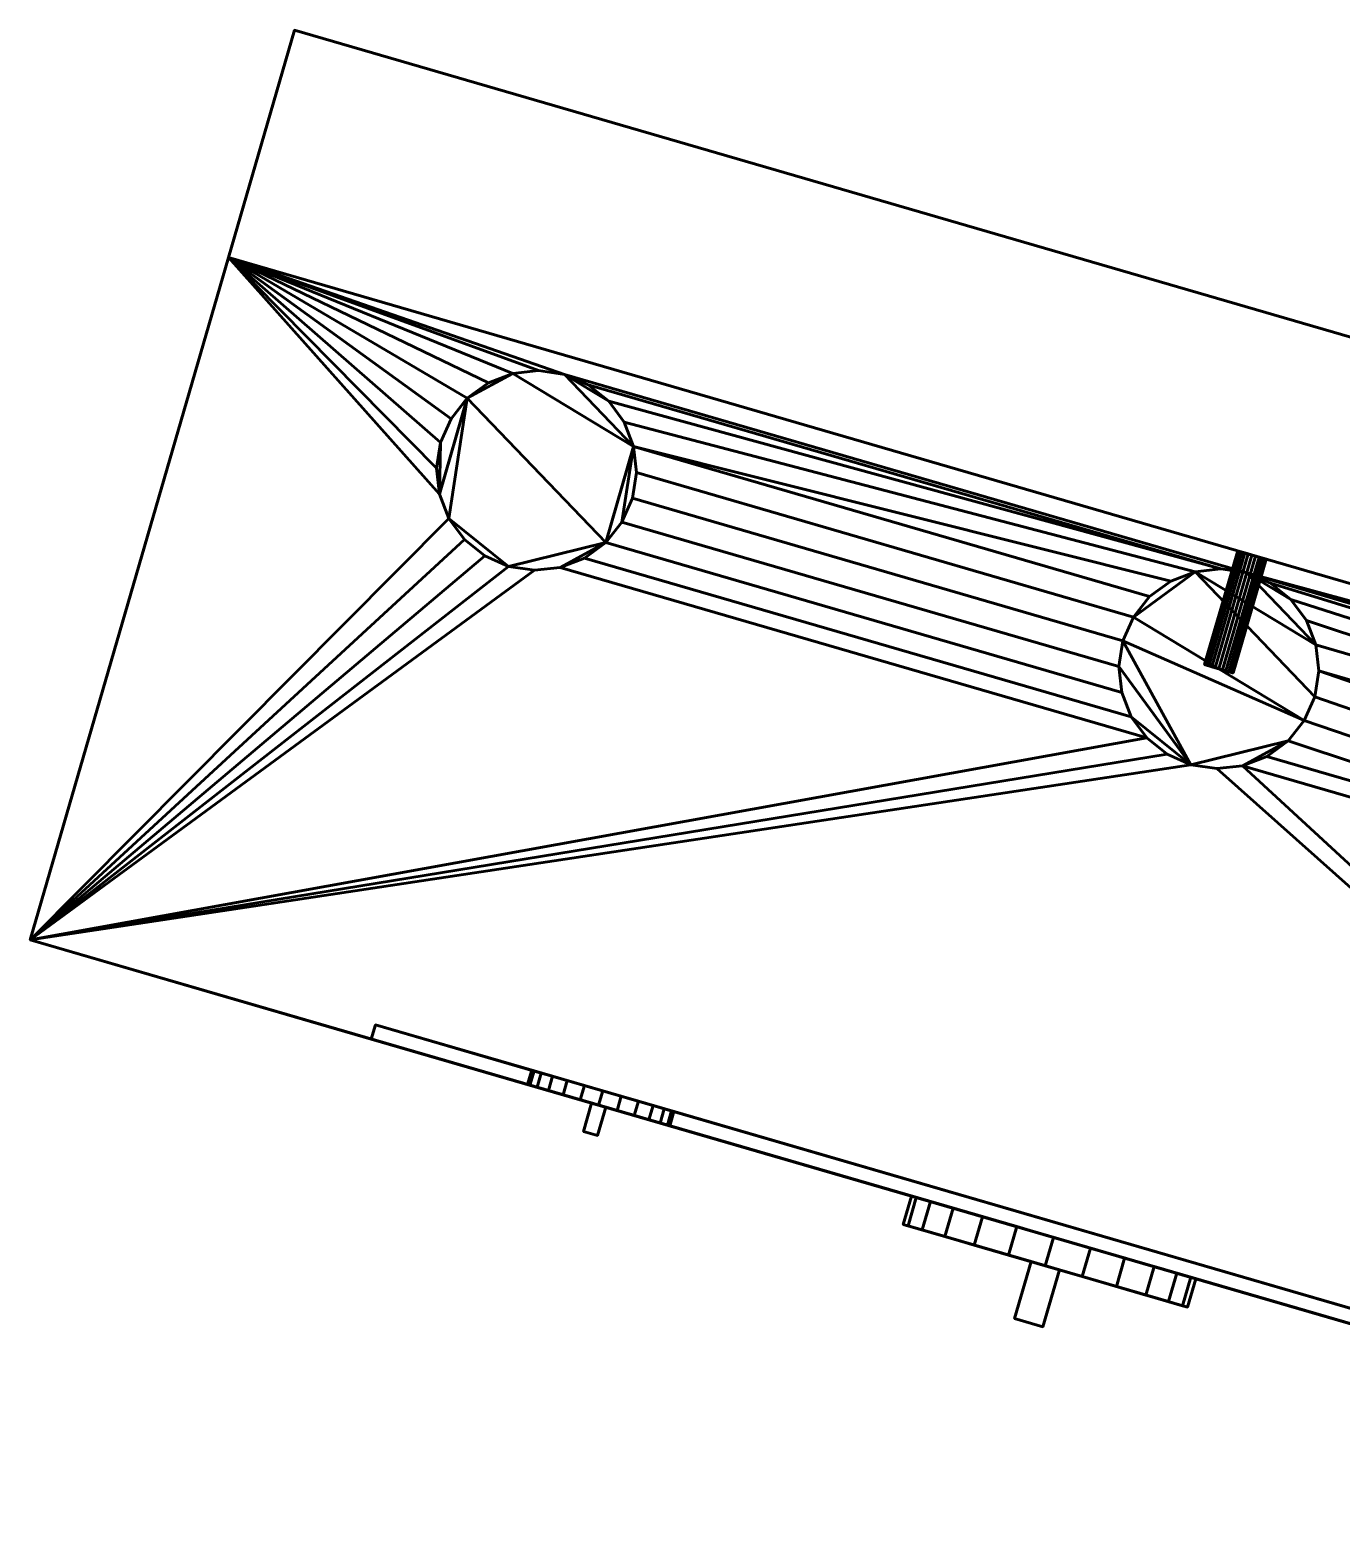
# Model space of a CAD drawing. Header units: inches. Extents: x -1654 to 1344, y -1538 to 36.
# Drawn here: x 537.35 to 548.42, y -840.25 to -827.54 of the extents above; entities that cross this region are included whole.
import ezdxf

# ---------------------------------------------------------------- set-up
doc = ezdxf.new("R2010")
doc.units = ezdxf.units.IN
doc.header["$MEASUREMENT"] = 0
doc.layers.add('M-EQPT', color=2, linetype='Continuous', lineweight=50)

# ---------------------------------------------------------------- blocks, each defined once
blk = doc.blocks.new('Water Heater - Tankless - 0_6 Gallon-799676-_3D_')
at = {"layer": 'M-EQPT'}
mesh = blk.add_polyface(dxfattribs=at)
corners = [(-9, 30, 2), (-9, 26, 2), (-9, 26), (-9, 8), (-9, 8, 2), (-9, 0, 2), (-9, 0, 8), (-9, 30, 8)]
mesh.append_faces([[corners[k] for k in face] for face in [(4, 1, 2, 3)]], dxfattribs={"vtx0": -1})
mesh.append_faces([[corners[k] for k in face] for face in [(1, 4, 7, 0)]], dxfattribs={"vtx0": -1, "vtx1": -1})
mesh.append_faces([[corners[k] for k in face] for face in [(4, 5, 6, 7)]], dxfattribs={"vtx3": -1})
mesh = blk.add_polyface(dxfattribs=at)
corners = [(9, 30, 8), (9, 30, 2), (-9, 30, 2), (-9, 30, 8)]
mesh.append_faces([[corners[k] for k in face] for face in [(0, 1, 2, 3)]])
mesh = blk.add_polyface(dxfattribs=at)
corners = [(9, 0, 8), (9, 30, 8), (-9, 30, 8), (-9, 0, 8), (-6, 8, 8), (6, 8, 8), (6, 6, 8), (-6, 6, 8), (1.25, 3, 8), (1.207, 2.676, 8), (1.083, 2.375, 8), (0.884, 2.116, 8), (0.625, 1.917, 8), (0.324, 1.793, 8), (0, 1.75, 8), (-0.324, 1.793, 8), (-0.625, 1.917, 8), (-0.884, 2.116, 8), (-1.083, 2.375, 8), (-1.207, 2.676, 8), (-1.25, 3, 8), (-1.207, 3.324, 8), (-1.083, 3.625, 8), (-0.884, 3.884, 8), (-0.625, 4.083, 8), (-0.324, 4.207, 8), (0, 4.25, 8), (0.324, 4.207, 8), (0.625, 4.083, 8), (0.884, 3.884, 8), (1.083, 3.625, 8), (1.207, 3.324, 8)]
mesh.append_faces([[corners[k] for k in face] for face in [(28, 6, 27), (9, 6, 8), (8, 6, 31), (24, 7, 23), (25, 7, 24), (21, 7, 20), (16, 3, 15), (18, 3, 17)]], dxfattribs={"vtx0": -1, "vtx1": -1})
mesh.append_faces([[corners[k] for k in face] for face in [(6, 30, 31), (5, 1, 2, 4), (0, 13, 14), (7, 25, 26), (3, 7, 4, 2), (3, 18, 19)]], dxfattribs={"vtx0": -1, "vtx2": -1})
mesh.append_faces([[corners[k] for k in face] for face in [(29, 30, 6), (28, 29, 6), (10, 11, 0), (12, 13, 0), (11, 12, 0), (22, 23, 7), (21, 22, 7), (16, 17, 3)]], dxfattribs={"vtx1": -1, "vtx2": -1})
mesh.append_faces([[corners[k] for k in face] for face in [(9, 10, 0, 6), (19, 20, 7, 3)]], dxfattribs={"vtx1": -1, "vtx2": -1, "vtx3": -1})
mesh.append_faces([[corners[k] for k in face] for face in [(0, 1, 5, 6), (26, 27, 6, 7), (14, 15, 3, 0)]], dxfattribs={"vtx1": -1, "vtx3": -1})
mesh = blk.add_polyface(dxfattribs=at)
corners = [(9, 30, 2), (9, 26, 2), (-9, 26, 2), (-9, 30, 2)]
mesh.append_faces([[corners[k] for k in face] for face in [(3, 0, 1, 2)]])
mesh = blk.add_polyface(dxfattribs=at)
corners = [(9, 26), (9, 8), (-9, 8), (-9, 26)]
mesh.append_faces([[corners[k] for k in face] for face in [(0, 1, 2, 3)]])
mesh = blk.add_polyface(dxfattribs=at)
corners = [(9, 26, 2), (9, 26), (-9, 26), (-9, 26, 2)]
mesh.append_faces([[corners[k] for k in face] for face in [(3, 0, 1, 2)]])
mesh = blk.add_polyface(dxfattribs=at)
corners = [(9, 8, 2), (9, 0, 2), (-9, 0, 2), (-9, 8, 2)]
mesh.append_faces([[corners[k] for k in face] for face in [(0, 1, 2, 3)]])
mesh = blk.add_polyface(dxfattribs=at)
corners = [(9, 8), (9, 8, 2), (-9, 8, 2), (-9, 8)]
mesh.append_faces([[corners[k] for k in face] for face in [(0, 1, 2, 3)]])
mesh = blk.add_polyface(dxfattribs=at)
corners = [(6, 8, 7.875), (-6, 8, 7.875), (-6, 6, 7.875), (6, 6, 7.875), (-3.375, 7, 7.875), (-3.396, 6.838, 7.875), (-3.459, 6.687, 7.875), (-3.558, 6.558, 7.875), (-3.687, 6.459, 7.875), (-3.838, 6.396, 7.875), (-4, 6.375, 7.875), (-4.162, 6.396, 7.875), (-4.312, 6.459, 7.875), (-4.442, 6.558, 7.875), (-4.541, 6.687, 7.875), (-4.604, 6.838, 7.875), (-4.625, 7, 7.875), (-4.604, 7.162, 7.875), (-4.541, 7.312, 7.875), (-4.442, 7.442, 7.875), (-4.312, 7.541, 7.875), (-4.162, 7.604, 7.875), (-4, 7.625, 7.875), (-3.838, 7.604, 7.875), (-3.687, 7.541, 7.875), (-3.558, 7.442, 7.875), (-3.459, 7.312, 7.875), (-3.396, 7.162, 7.875), (4.625, 7, 7.875), (4.604, 6.838, 7.875), (4.541, 6.687, 7.875), (4.442, 6.558, 7.875), (4.313, 6.459, 7.875), (4.162, 6.396, 7.875), (4, 6.375, 7.875), (3.838, 6.396, 7.875), (3.688, 6.459, 7.875), (3.558, 6.558, 7.875), (3.459, 6.687, 7.875), (3.396, 6.838, 7.875), (3.375, 7, 7.875), (3.396, 7.162, 7.875), (3.459, 7.312, 7.875), (3.558, 7.442, 7.875), (3.688, 7.541, 7.875), (3.838, 7.604, 7.875), (4, 7.625, 7.875), (4.162, 7.604, 7.875), (4.313, 7.541, 7.875), (4.442, 7.442, 7.875), (4.541, 7.312, 7.875), (4.604, 7.162, 7.875)]
mesh.append_faces([[corners[k] for k in face] for face in [(22, 1, 21), (25, 44, 24), (14, 2, 13), (47, 0, 46), (48, 0, 47), (50, 0, 49), (32, 3, 31), (34, 3, 33)]], dxfattribs={"vtx0": -1, "vtx1": -1})
mesh.append_faces([[corners[k] for k in face] for face in [(1, 17, 18), (1, 18, 19), (41, 27, 4, 40), (42, 26, 27, 41), (2, 14, 15), (2, 15, 16), (2, 10, 11), (36, 8, 9, 35), (26, 42, 43), (0, 48, 49), (0, 50, 51), (3, 34, 35, 2), (3, 29, 30), (3, 32, 33)]], dxfattribs={"vtx0": -1, "vtx2": -1})
mesh.append_faces([[corners[k] for k in face] for face in [(1, 22, 23, 45)]], dxfattribs={"vtx0": -1, "vtx2": -1, "vtx3": -1})
mesh.append_faces([[corners[k] for k in face] for face in [(20, 21, 1), (19, 20, 1), (12, 13, 2), (11, 12, 2), (51, 28, 0), (30, 31, 3)]], dxfattribs={"vtx1": -1, "vtx2": -1})
mesh.append_faces([[corners[k] for k in face] for face in [(9, 10, 2, 35)]], dxfattribs={"vtx1": -1, "vtx2": -1, "vtx3": -1})
mesh.append_faces([[corners[k] for k in face] for face in [(16, 17, 1, 2), (23, 24, 44, 45), (25, 26, 43, 44), (5, 6, 38, 39), (6, 7, 37, 38), (7, 8, 36, 37), (4, 5, 39, 40), (45, 46, 0, 1), (28, 29, 3, 0)]], dxfattribs={"vtx1": -1, "vtx3": -1})
mesh = blk.add_polyface(dxfattribs=at)
corners = [(-6, 8, 7.875), (6, 8, 7.875), (6, 8, 8), (-6, 8, 8)]
mesh.append_faces([[corners[k] for k in face] for face in [(2, 3, 0, 1)]])
mesh = blk.add_polyface(dxfattribs=at)
corners = [(-6, 6, 7.875), (-6, 8, 7.875), (-6, 8, 8), (-6, 6, 8)]
mesh.append_faces([[corners[k] for k in face] for face in [(2, 3, 0, 1)]])
mesh = blk.add_polyface(dxfattribs=at)
corners = [(-4.625, 7, 8), (-4.604, 6.838, 8), (-4.541, 6.687, 8), (-4.442, 6.558, 8), (-4.312, 6.459, 8), (-4.162, 6.396, 8), (-4, 6.375, 8), (-3.838, 6.396, 8), (-3.687, 6.459, 8), (-3.558, 6.558, 8), (-3.459, 6.687, 8), (-3.396, 6.838, 8), (-3.375, 7, 8), (-3.396, 7.162, 8), (-3.459, 7.312, 8), (-3.558, 7.442, 8), (-3.687, 7.541, 8), (-3.838, 7.604, 8), (-4, 7.625, 8), (-4.162, 7.604, 8), (-4.312, 7.541, 8), (-4.442, 7.442, 8), (-4.541, 7.312, 8), (-4.604, 7.162, 8), (-4.062, 7.5, 8), (-3.937, 7.5, 8), (-3.937, 6.5, 8), (-4.062, 6.5, 8), (3.375, 7, 8), (3.396, 6.838, 8), (3.459, 6.687, 8), (3.558, 6.558, 8), (3.688, 6.459, 8), (3.838, 6.396, 8), (4, 6.375, 8), (4.162, 6.396, 8), (4.313, 6.459, 8), (4.442, 6.558, 8), (4.541, 6.687, 8), (4.604, 6.838, 8), (4.625, 7, 8), (4.604, 7.162, 8), (4.541, 7.312, 8), (4.442, 7.442, 8), (4.313, 7.541, 8), (4.162, 7.604, 8), (4, 7.625, 8), (3.838, 7.604, 8), (3.688, 7.541, 8), (3.558, 7.442, 8), (3.459, 7.312, 8), (3.396, 7.162, 8), (4.25, 7, 8), (4.241, 6.935, 8), (4.217, 6.875, 8), (4.177, 6.823, 8), (4.125, 6.783, 8), (4.065, 6.759, 8), (4, 6.75, 8), (3.935, 6.759, 8), (3.875, 6.783, 8), (3.823, 6.823, 8), (3.783, 6.875, 8), (3.759, 6.935, 8), (3.75, 7, 8), (3.759, 7.065, 8), (3.783, 7.125, 8), (3.823, 7.177, 8), (3.875, 7.217, 8), (3.935, 7.241, 8), (4, 7.25, 8), (4.065, 7.241, 8), (4.125, 7.217, 8), (4.177, 7.177, 8), (4.217, 7.125, 8), (4.241, 7.065, 8)]
mesh.append_faces([[corners[k] for k in face] for face in [(56, 36, 55), (33, 60, 32), (52, 41, 75), (73, 44, 72), (43, 74, 42)]], dxfattribs={"vtx0": -1, "vtx1": -1})
mesh.append_faces([[corners[k] for k in face] for face in [(26, 9, 10), (18, 24, 25, 17), (55, 36, 37, 54), (34, 58, 59), (54, 37, 38, 53), (39, 52, 53, 38), (61, 31, 32, 60), (62, 30, 31, 61), (63, 29, 30, 62), (64, 28, 29, 63), (42, 74, 75, 41), (45, 71, 72, 44), (71, 45, 46, 70), (48, 67, 68, 47), (47, 68, 69, 46), (67, 48, 49), (46, 69, 70)]], dxfattribs={"vtx0": -1, "vtx2": -1})
mesh.append_faces([[corners[k] for k in face] for face in [(26, 7, 8, 9), (27, 4, 5, 6), (25, 13, 14, 15), (24, 22, 23, 0), (24, 20, 21, 22)]], dxfattribs={"vtx0": -1, "vtx3": -1})
mesh.append_faces([[corners[k] for k in face] for face in [(11, 12, 26, 10), (3, 4, 27, 2), (1, 2, 27, 0), (16, 17, 25, 15), (19, 20, 24, 18), (27, 24, 0), (40, 41, 52, 39)]], dxfattribs={"vtx1": -1, "vtx2": -1})
mesh.append_faces([[corners[k] for k in face] for face in [(6, 7, 26, 27), (25, 26, 12, 13), (35, 36, 56, 57), (57, 58, 34, 35), (59, 60, 33, 34), (51, 28, 64, 65), (73, 74, 43, 44), (66, 67, 49, 50), (50, 51, 65, 66)]], dxfattribs={"vtx1": -1, "vtx3": -1})
mesh = blk.add_polyface(dxfattribs=at)
corners = [(-4.625, 7, 8), (-4.604, 7.162, 8), (-4.541, 7.312, 8), (-4.442, 7.442, 8), (-4.312, 7.541, 8), (-4.162, 7.604, 8), (-4, 7.625, 8), (-3.838, 7.604, 8), (-3.687, 7.541, 8), (-3.558, 7.442, 8), (-3.459, 7.312, 8), (-3.396, 7.162, 8), (-3.375, 7, 8), (-3.375, 7, 7.875), (-3.396, 7.162, 7.875), (-3.459, 7.312, 7.875), (-3.558, 7.442, 7.875), (-3.687, 7.541, 7.875), (-3.838, 7.604, 7.875), (-4, 7.625, 7.875), (-4.162, 7.604, 7.875), (-4.312, 7.541, 7.875), (-4.442, 7.442, 7.875), (-4.541, 7.312, 7.875), (-4.604, 7.162, 7.875), (-4.625, 7, 7.875)]
mesh.append_faces([[corners[k] for k in face] for face in [(13, 14, 11, 12), (0, 1, 24, 25)]], dxfattribs={"vtx1": -1})
mesh.append_faces([[corners[k] for k in face] for face in [(14, 15, 10, 11), (16, 17, 8, 9), (15, 16, 9, 10), (17, 18, 7, 8), (6, 7, 18, 19), (19, 20, 5, 6), (20, 21, 4, 5), (22, 23, 2, 3), (21, 22, 3, 4), (23, 24, 1, 2)]], dxfattribs={"vtx1": -1, "vtx3": -1})
mesh = blk.add_polyface(dxfattribs=at)
corners = [(-3.937, 7.5, 8.25), (-4.062, 7.5, 8.25), (-4.062, 6.5, 8.25), (-3.937, 6.5, 8.25)]
mesh.append_faces([[corners[k] for k in face] for face in [(3, 0, 1, 2)]])
mesh = blk.add_polyface(dxfattribs=at)
corners = [(-4.062, 7.5, 8.25), (-3.937, 7.5, 8.25), (-3.937, 7.5, 8), (-4.062, 7.5, 8)]
mesh.append_faces([[corners[k] for k in face] for face in [(3, 0, 1, 2)]])
mesh = blk.add_polyface(dxfattribs=at)
corners = [(-4.062, 6.5, 8.25), (-4.062, 7.5, 8.25), (-4.062, 7.5, 8), (-4.062, 6.5, 8)]
mesh.append_faces([[corners[k] for k in face] for face in [(0, 1, 2, 3)]])
mesh = blk.add_polyface(dxfattribs=at)
corners = [(-3.937, 7.5, 8.25), (-3.937, 6.5, 8.25), (-3.937, 6.5, 8), (-3.937, 7.5, 8)]
mesh.append_faces([[corners[k] for k in face] for face in [(0, 1, 2, 3)]])
mesh = blk.add_polyface(dxfattribs=at)
corners = [(-3.375, 7, 8), (-3.396, 6.838, 8), (-3.459, 6.687, 8), (-3.558, 6.558, 8), (-3.687, 6.459, 8), (-3.838, 6.396, 8), (-4, 6.375, 8), (-4.162, 6.396, 8), (-4.312, 6.459, 8), (-4.442, 6.558, 8), (-4.541, 6.687, 8), (-4.604, 6.838, 8), (-4.625, 7, 8), (-4.625, 7, 7.875), (-4.604, 6.838, 7.875), (-4.541, 6.687, 7.875), (-4.442, 6.558, 7.875), (-4.312, 6.459, 7.875), (-4.162, 6.396, 7.875), (-4, 6.375, 7.875), (-3.838, 6.396, 7.875), (-3.687, 6.459, 7.875), (-3.558, 6.558, 7.875), (-3.459, 6.687, 7.875), (-3.396, 6.838, 7.875), (-3.375, 7, 7.875)]
mesh.append_faces([[corners[k] for k in face] for face in [(13, 14, 11, 12), (0, 1, 24, 25)]], dxfattribs={"vtx1": -1})
mesh.append_faces([[corners[k] for k in face] for face in [(14, 15, 10, 11), (16, 17, 8, 9), (15, 16, 9, 10), (17, 18, 7, 8), (6, 7, 18, 19), (19, 20, 5, 6), (20, 21, 4, 5), (22, 23, 2, 3), (21, 22, 3, 4), (23, 24, 1, 2)]], dxfattribs={"vtx1": -1, "vtx3": -1})
mesh = blk.add_polyface(dxfattribs=at)
corners = [(-3.937, 6.5, 8.25), (-4.062, 6.5, 8.25), (-4.062, 6.5, 8), (-3.937, 6.5, 8)]
mesh.append_faces([[corners[k] for k in face] for face in [(3, 0, 1, 2)]])
mesh = blk.add_polyface(dxfattribs=at)
corners = [(-0.125, 6, 3), (-0.121, 5.968, 3), (-0.108, 5.937, 3), (-0.088, 5.912, 3), (-0.063, 5.892, 3), (-0.032, 5.879, 3), (0, 5.875, 3), (0.032, 5.879, 3), (0.063, 5.892, 3), (0.088, 5.912, 3), (0.108, 5.937, 3), (0.121, 5.968, 3), (0.125, 6, 3), (0.121, 6.032, 3), (0.108, 6.062, 3), (0.088, 6.088, 3), (0.063, 6.108, 3), (0.032, 6.121, 3), (0, 6.125, 3), (-0.032, 6.121, 3), (-0.063, 6.108, 3), (-0.088, 6.088, 3), (-0.108, 6.062, 3), (-0.121, 6.032, 3)]
mesh.append_faces([[corners[k] for k in face] for face in [(10, 8, 9)]], dxfattribs={"vtx0": -1})
mesh.append_faces([[corners[k] for k in face] for face in [(11, 15, 8, 10)]], dxfattribs={"vtx0": -1, "vtx1": -1, "vtx2": -1})
mesh.append_faces([[corners[k] for k in face] for face in [(8, 21, 2, 5), (21, 8, 15, 18)]], dxfattribs={"vtx0": -1, "vtx1": -1, "vtx2": -1, "vtx3": -1})
mesh.append_faces([[corners[k] for k in face] for face in [(22, 1, 2, 21), (15, 11, 12, 14)]], dxfattribs={"vtx0": -1, "vtx2": -1})
mesh.append_faces([[corners[k] for k in face] for face in [(20, 21, 18, 19)]], dxfattribs={"vtx1": -1})
mesh.append_faces([[corners[k] for k in face] for face in [(6, 7, 8, 5), (3, 4, 5, 2), (16, 17, 18, 15), (12, 13, 14)]], dxfattribs={"vtx2": -1})
mesh.append_faces([[corners[k] for k in face] for face in [(22, 23, 0, 1)]], dxfattribs={"vtx3": -1})
mesh = blk.add_polyface(dxfattribs=at)
corners = [(-0.125, 6, 2), (-0.121, 6.032, 2), (-0.108, 6.062, 2), (-0.088, 6.088, 2), (-0.063, 6.108, 2), (-0.032, 6.121, 2), (0, 6.125, 2), (0.032, 6.121, 2), (0.063, 6.108, 2), (0.088, 6.088, 2), (0.108, 6.062, 2), (0.121, 6.032, 2), (0.125, 6, 2), (0.121, 5.968, 2), (0.108, 5.937, 2), (0.088, 5.912, 2), (0.063, 5.892, 2), (0.032, 5.879, 2), (0, 5.875, 2), (-0.032, 5.879, 2), (-0.063, 5.892, 2), (-0.088, 5.912, 2), (-0.108, 5.937, 2), (-0.121, 5.968, 2)]
mesh.append_faces([[corners[k] for k in face] for face in [(12, 9, 10, 11), (6, 3, 4, 5), (16, 14, 15)]], dxfattribs={"vtx0": -1})
mesh.append_faces([[corners[k] for k in face] for face in [(23, 2, 22)]], dxfattribs={"vtx0": -1, "vtx1": -1})
mesh.append_faces([[corners[k] for k in face] for face in [(22, 16, 19)]], dxfattribs={"vtx0": -1, "vtx1": -1, "vtx2": -1})
mesh.append_faces([[corners[k] for k in face] for face in [(9, 16, 3, 6)]], dxfattribs={"vtx0": -1, "vtx1": -1, "vtx2": -1, "vtx3": -1})
mesh.append_faces([[corners[k] for k in face] for face in [(16, 9, 13, 14)]], dxfattribs={"vtx0": -1, "vtx1": -1, "vtx3": -1})
mesh.append_faces([[corners[k] for k in face] for face in [(22, 2, 3, 16)]], dxfattribs={"vtx0": -1, "vtx2": -1, "vtx3": -1})
mesh.append_faces([[corners[k] for k in face] for face in [(21, 22, 19, 20)]], dxfattribs={"vtx1": -1})
mesh.append_faces([[corners[k] for k in face] for face in [(12, 13, 9)]], dxfattribs={"vtx1": -1, "vtx2": -1})
mesh.append_faces([[corners[k] for k in face] for face in [(0, 1, 2, 23)]], dxfattribs={"vtx2": -1})
mesh.append_faces([[corners[k] for k in face] for face in [(6, 7, 8, 9), (16, 17, 18, 19)]], dxfattribs={"vtx3": -1})
mesh = blk.add_polyface(dxfattribs=at)
corners = [(-0.125, 6, 3), (-0.121, 6.032, 3), (-0.108, 6.062, 3), (-0.088, 6.088, 3), (-0.063, 6.108, 3), (-0.032, 6.121, 3), (0, 6.125, 3), (0.032, 6.121, 3), (0.063, 6.108, 3), (0.088, 6.088, 3), (0.108, 6.062, 3), (0.121, 6.032, 3), (0.125, 6, 3), (0.125, 6, 2), (0.121, 6.032, 2), (0.108, 6.062, 2), (0.088, 6.088, 2), (0.063, 6.108, 2), (0.032, 6.121, 2), (0, 6.125, 2), (-0.032, 6.121, 2), (-0.063, 6.108, 2), (-0.088, 6.088, 2), (-0.108, 6.062, 2), (-0.121, 6.032, 2), (-0.125, 6, 2)]
mesh.append_faces([[corners[k] for k in face] for face in [(13, 14, 11, 12), (0, 1, 24, 25)]], dxfattribs={"vtx1": -1})
mesh.append_faces([[corners[k] for k in face] for face in [(14, 15, 10, 11), (16, 17, 8, 9), (15, 16, 9, 10), (17, 18, 7, 8), (6, 7, 18, 19), (19, 20, 5, 6), (20, 21, 4, 5), (22, 23, 2, 3), (21, 22, 3, 4), (23, 24, 1, 2)]], dxfattribs={"vtx1": -1, "vtx3": -1})
mesh = blk.add_polyface(dxfattribs=at)
corners = [(6, 6, 7.875), (-6, 6, 7.875), (-6, 6, 8), (6, 6, 8)]
mesh.append_faces([[corners[k] for k in face] for face in [(2, 3, 0, 1)]])
mesh = blk.add_polyface(dxfattribs=at)
corners = [(0.125, 6, 3), (0.121, 5.968, 3), (0.108, 5.937, 3), (0.088, 5.912, 3), (0.063, 5.892, 3), (0.032, 5.879, 3), (0, 5.875, 3), (-0.032, 5.879, 3), (-0.063, 5.892, 3), (-0.088, 5.912, 3), (-0.108, 5.937, 3), (-0.121, 5.968, 3), (-0.125, 6, 3), (-0.125, 6, 2), (-0.121, 5.968, 2), (-0.108, 5.937, 2), (-0.088, 5.912, 2), (-0.063, 5.892, 2), (-0.032, 5.879, 2), (0, 5.875, 2), (0.032, 5.879, 2), (0.063, 5.892, 2), (0.088, 5.912, 2), (0.108, 5.937, 2), (0.121, 5.968, 2), (0.125, 6, 2)]
mesh.append_faces([[corners[k] for k in face] for face in [(13, 14, 11, 12), (0, 1, 24, 25)]], dxfattribs={"vtx1": -1})
mesh.append_faces([[corners[k] for k in face] for face in [(14, 15, 10, 11), (16, 17, 8, 9), (15, 16, 9, 10), (17, 18, 7, 8), (6, 7, 18, 19), (19, 20, 5, 6), (20, 21, 4, 5), (22, 23, 2, 3), (21, 22, 3, 4), (23, 24, 1, 2)]], dxfattribs={"vtx1": -1, "vtx3": -1})
mesh = blk.add_polyface(dxfattribs=at)
corners = [(-1.25, 3, 8.25), (-1.207, 2.676, 8.25), (-1.083, 2.375, 8.25), (-0.884, 2.116, 8.25), (-0.625, 1.917, 8.25), (-0.324, 1.793, 8.25), (0, 1.75, 8.25), (0.324, 1.793, 8.25), (0.625, 1.917, 8.25), (0.884, 2.116, 8.25), (1.083, 2.375, 8.25), (1.207, 2.676, 8.25), (1.25, 3, 8.25), (1.207, 3.324, 8.25), (1.083, 3.625, 8.25), (0.884, 3.884, 8.25), (0.625, 4.083, 8.25), (0.324, 4.207, 8.25), (0, 4.25, 8.25), (-0.324, 4.207, 8.25), (-0.625, 4.083, 8.25), (-0.884, 3.884, 8.25), (-1.083, 3.625, 8.25), (-1.207, 3.324, 8.25), (-0.125, 4, 8.25), (0.125, 4, 8.25), (0.125, 2, 8.25), (-0.125, 2, 8.25)]
mesh.append_faces([[corners[k] for k in face] for face in [(26, 9, 10), (18, 24, 25, 17)]], dxfattribs={"vtx0": -1, "vtx2": -1})
mesh.append_faces([[corners[k] for k in face] for face in [(26, 7, 8, 9), (27, 4, 5, 6), (25, 13, 14, 15), (24, 22, 23, 0), (24, 20, 21, 22)]], dxfattribs={"vtx0": -1, "vtx3": -1})
mesh.append_faces([[corners[k] for k in face] for face in [(11, 12, 26, 10), (3, 4, 27, 2), (1, 2, 27, 0), (16, 17, 25, 15), (19, 20, 24, 18), (27, 24, 0)]], dxfattribs={"vtx1": -1, "vtx2": -1})
mesh.append_faces([[corners[k] for k in face] for face in [(6, 7, 26, 27), (25, 26, 12, 13)]], dxfattribs={"vtx1": -1, "vtx3": -1})
mesh = blk.add_polyface(dxfattribs=at)
corners = [(-1.25, 3, 8.25), (-1.207, 3.324, 8.25), (-1.083, 3.625, 8.25), (-0.884, 3.884, 8.25), (-0.625, 4.083, 8.25), (-0.324, 4.207, 8.25), (0, 4.25, 8.25), (0.324, 4.207, 8.25), (0.625, 4.083, 8.25), (0.884, 3.884, 8.25), (1.083, 3.625, 8.25), (1.207, 3.324, 8.25), (1.25, 3, 8.25), (1.25, 3, 8), (1.207, 3.324, 8), (1.083, 3.625, 8), (0.884, 3.884, 8), (0.625, 4.083, 8), (0.324, 4.207, 8), (0, 4.25, 8), (-0.324, 4.207, 8), (-0.625, 4.083, 8), (-0.884, 3.884, 8), (-1.083, 3.625, 8), (-1.207, 3.324, 8), (-1.25, 3, 8)]
mesh.append_faces([[corners[k] for k in face] for face in [(13, 14, 11, 12), (0, 1, 24, 25)]], dxfattribs={"vtx1": -1})
mesh.append_faces([[corners[k] for k in face] for face in [(14, 15, 10, 11), (16, 17, 8, 9), (15, 16, 9, 10), (17, 18, 7, 8), (6, 7, 18, 19), (19, 20, 5, 6), (20, 21, 4, 5), (22, 23, 2, 3), (21, 22, 3, 4), (23, 24, 1, 2)]], dxfattribs={"vtx1": -1, "vtx3": -1})
mesh = blk.add_polyface(dxfattribs=at)
corners = [(0.125, 4, 8.75), (-0.125, 4, 8.75), (-0.125, 2, 8.75), (0.125, 2, 8.75)]
mesh.append_faces([[corners[k] for k in face] for face in [(3, 0, 1, 2)]])
mesh = blk.add_polyface(dxfattribs=at)
corners = [(-0.125, 4, 8.75), (0.125, 4, 8.75), (0.125, 4, 8.25), (-0.125, 4, 8.25)]
mesh.append_faces([[corners[k] for k in face] for face in [(0, 1, 2, 3)]])
mesh = blk.add_polyface(dxfattribs=at)
corners = [(-0.125, 2, 8.75), (-0.125, 4, 8.75), (-0.125, 4, 8.25), (-0.125, 2, 8.25)]
mesh.append_faces([[corners[k] for k in face] for face in [(0, 1, 2, 3)]])
mesh = blk.add_polyface(dxfattribs=at)
corners = [(0.125, 4, 8.75), (0.125, 2, 8.75), (0.125, 2, 8.25), (0.125, 4, 8.25)]
mesh.append_faces([[corners[k] for k in face] for face in [(0, 1, 2, 3)]])
mesh = blk.add_polyface(dxfattribs=at)
corners = [(1.25, 3, 8.25), (1.207, 2.676, 8.25), (1.083, 2.375, 8.25), (0.884, 2.116, 8.25), (0.625, 1.917, 8.25), (0.324, 1.793, 8.25), (0, 1.75, 8.25), (-0.324, 1.793, 8.25), (-0.625, 1.917, 8.25), (-0.884, 2.116, 8.25), (-1.083, 2.375, 8.25), (-1.207, 2.676, 8.25), (-1.25, 3, 8.25), (-1.25, 3, 8), (-1.207, 2.676, 8), (-1.083, 2.375, 8), (-0.884, 2.116, 8), (-0.625, 1.917, 8), (-0.324, 1.793, 8), (0, 1.75, 8), (0.324, 1.793, 8), (0.625, 1.917, 8), (0.884, 2.116, 8), (1.083, 2.375, 8), (1.207, 2.676, 8), (1.25, 3, 8)]
mesh.append_faces([[corners[k] for k in face] for face in [(13, 14, 11, 12), (0, 1, 24, 25)]], dxfattribs={"vtx1": -1})
mesh.append_faces([[corners[k] for k in face] for face in [(14, 15, 10, 11), (16, 17, 8, 9), (15, 16, 9, 10), (17, 18, 7, 8), (6, 7, 18, 19), (19, 20, 5, 6), (20, 21, 4, 5), (22, 23, 2, 3), (21, 22, 3, 4), (23, 24, 1, 2)]], dxfattribs={"vtx1": -1, "vtx3": -1})
mesh = blk.add_polyface(dxfattribs=at)
corners = [(0.125, 2, 8.75), (-0.125, 2, 8.75), (-0.125, 2, 8.25), (0.125, 2, 8.25)]
mesh.append_faces([[corners[k] for k in face] for face in [(3, 0, 1, 2)]])
mesh = blk.add_polyface(dxfattribs=at)
corners = [(9, 0, 2), (9, 0, 8), (-9, 0, 8), (-9, 0, 2), (-5.156, 0, 3), (-5.185, 0, 2.782), (-5.269, 0, 2.578), (-5.403, 0, 2.403), (-5.578, 0, 2.269), (-5.782, 0, 2.185), (-6, 0, 2.156), (-6.218, 0, 2.185), (-6.422, 0, 2.269), (-6.597, 0, 2.403), (-6.731, 0, 2.578), (-6.815, 0, 2.782), (-6.844, 0, 3), (-6.815, 0, 3.218), (-6.731, 0, 3.422), (-6.597, 0, 3.597), (-6.422, 0, 3.731), (-6.218, 0, 3.815), (-6, 0, 3.844), (-5.782, 0, 3.815), (-5.578, 0, 3.731), (-5.403, 0, 3.597), (-5.269, 0, 3.422), (-5.185, 0, 3.218), (0.844, 0, 3), (0.815, 0, 2.782), (0.731, 0, 2.578), (0.597, 0, 2.403), (0.422, 0, 2.269), (0.218, 0, 2.185), (0, 0, 2.156), (-0.218, 0, 2.185), (-0.422, 0, 2.269), (-0.597, 0, 2.403), (-0.731, 0, 2.578), (-0.815, 0, 2.782), (-0.844, 0, 3), (-0.815, 0, 3.218), (-0.731, 0, 3.422), (-0.597, 0, 3.597), (-0.422, 0, 3.731), (-0.218, 0, 3.815), (0, 0, 3.844), (0.218, 0, 3.815), (0.422, 0, 3.731), (0.597, 0, 3.597), (0.731, 0, 3.422), (0.815, 0, 3.218), (6.844, 0, 3), (6.815, 0, 2.782), (6.731, 0, 2.578), (6.597, 0, 2.403), (6.422, 0, 2.269), (6.218, 0, 2.185), (6, 0, 2.156), (5.782, 0, 2.185), (5.578, 0, 2.269), (5.403, 0, 2.403), (5.269, 0, 2.578), (5.185, 0, 2.782), (5.156, 0, 3), (5.185, 0, 3.218), (5.269, 0, 3.422), (5.403, 0, 3.597), (5.578, 0, 3.731), (5.782, 0, 3.815), (6, 0, 3.844), (6.218, 0, 3.815), (6.422, 0, 3.731), (6.597, 0, 3.597), (6.731, 0, 3.422), (6.815, 0, 3.218)]
mesh.append_faces([[corners[k] for k in face] for face in [(71, 1, 70), (48, 1, 47), (56, 0, 55), (52, 0, 75), (22, 2, 21), (21, 2, 20), (20, 2, 19), (38, 6, 37), (11, 3, 10)]], dxfattribs={"vtx0": -1, "vtx1": -1})
mesh.append_faces([[corners[k] for k in face] for face in [(34, 0, 58)]], dxfattribs={"vtx0": -1, "vtx1": -1, "vtx2": -1})
mesh.append_faces([[corners[k] for k in face] for face in [(34, 10, 3, 0)]], dxfattribs={"vtx0": -1, "vtx1": -1, "vtx3": -1})
mesh.append_faces([[corners[k] for k in face] for face in [(1, 71, 72), (74, 0, 1, 73), (0, 74, 75), (67, 49, 50), (0, 56, 57), (34, 58, 59), (30, 62, 63, 29), (29, 63, 64), (62, 30, 31), (25, 43, 44, 24), (2, 22, 23), (3, 17, 18), (7, 36, 37, 6), (8, 35, 36, 7), (3, 12, 13)]], dxfattribs={"vtx0": -1, "vtx2": -1})
mesh.append_faces([[corners[k] for k in face] for face in [(2, 23, 24, 44)]], dxfattribs={"vtx0": -1, "vtx2": -1, "vtx3": -1})
mesh.append_faces([[corners[k] for k in face] for face in [(69, 70, 1), (72, 73, 1), (52, 53, 0), (54, 55, 0), (53, 54, 0), (57, 58, 0), (44, 45, 2), (45, 46, 2), (15, 16, 3), (14, 15, 3), (13, 14, 3), (11, 12, 3), (16, 17, 3), (8, 9, 35)]], dxfattribs={"vtx1": -1, "vtx2": -1})
mesh.append_faces([[corners[k] for k in face] for face in [(68, 69, 1, 48)]], dxfattribs={"vtx1": -1, "vtx2": -1, "vtx3": -1})
mesh.append_faces([[corners[k] for k in face] for face in [(48, 49, 67, 68), (46, 47, 1, 2), (65, 66, 51, 28), (50, 51, 66, 67), (64, 65, 28, 29), (60, 61, 32, 33), (31, 32, 61, 62), (59, 60, 33, 34), (25, 26, 42, 43), (40, 41, 27, 4), (26, 27, 41, 42), (39, 40, 4, 5), (18, 19, 2, 3), (38, 39, 5, 6), (34, 35, 9, 10)]], dxfattribs={"vtx1": -1, "vtx3": -1})
mesh = blk.add_polyface(dxfattribs=at)
corners = [(-5.156, -1, 3), (-5.185, -1, 2.782), (-5.269, -1, 2.578), (-5.403, -1, 2.403), (-5.578, -1, 2.269), (-5.782, -1, 2.185), (-6, -1, 2.156), (-6.218, -1, 2.185), (-6.422, -1, 2.269), (-6.597, -1, 2.403), (-6.731, -1, 2.578), (-6.815, -1, 2.782), (-6.844, -1, 3), (-6.844, 0, 3), (-6.815, 0, 2.782), (-6.731, 0, 2.578), (-6.597, 0, 2.403), (-6.422, 0, 2.269), (-6.218, 0, 2.185), (-6, 0, 2.156), (-5.782, 0, 2.185), (-5.578, 0, 2.269), (-5.403, 0, 2.403), (-5.269, 0, 2.578), (-5.185, 0, 2.782), (-5.156, 0, 3)]
mesh.append_faces([[corners[k] for k in face] for face in [(1, 24, 25, 0)]], dxfattribs={"vtx0": -1})
mesh.append_faces([[corners[k] for k in face] for face in [(2, 23, 24, 1), (3, 22, 23, 2), (21, 4, 5, 20)]], dxfattribs={"vtx0": -1, "vtx2": -1})
mesh.append_faces([[corners[k] for k in face] for face in [(13, 14, 11, 12)]], dxfattribs={"vtx1": -1})
mesh.append_faces([[corners[k] for k in face] for face in [(14, 15, 10, 11), (16, 17, 8, 9), (15, 16, 9, 10), (17, 18, 7, 8), (6, 7, 18, 19), (19, 20, 5, 6), (3, 4, 21, 22)]], dxfattribs={"vtx1": -1, "vtx3": -1})
mesh = blk.add_polyface(dxfattribs=at)
corners = [(-6.844, -1, 3), (-6.815, -1, 3.218), (-6.731, -1, 3.422), (-6.597, -1, 3.597), (-6.422, -1, 3.731), (-6.218, -1, 3.815), (-6, -1, 3.844), (-5.782, -1, 3.815), (-5.578, -1, 3.731), (-5.403, -1, 3.597), (-5.269, -1, 3.422), (-5.185, -1, 3.218), (-5.156, -1, 3), (-5.156, 0, 3), (-5.185, 0, 3.218), (-5.269, 0, 3.422), (-5.403, 0, 3.597), (-5.578, 0, 3.731), (-5.782, 0, 3.815), (-6, 0, 3.844), (-6.218, 0, 3.815), (-6.422, 0, 3.731), (-6.597, 0, 3.597), (-6.731, 0, 3.422), (-6.815, 0, 3.218), (-6.844, 0, 3)]
mesh.append_faces([[corners[k] for k in face] for face in [(1, 24, 25, 0)]], dxfattribs={"vtx0": -1})
mesh.append_faces([[corners[k] for k in face] for face in [(4, 21, 22, 3), (2, 23, 24, 1), (3, 22, 23, 2), (5, 20, 21, 4), (20, 5, 6, 19)]], dxfattribs={"vtx0": -1, "vtx2": -1})
mesh.append_faces([[corners[k] for k in face] for face in [(13, 14, 11, 12)]], dxfattribs={"vtx1": -1})
mesh.append_faces([[corners[k] for k in face] for face in [(14, 15, 10, 11), (16, 17, 8, 9), (15, 16, 9, 10), (17, 18, 7, 8), (6, 7, 18, 19)]], dxfattribs={"vtx1": -1, "vtx3": -1})
mesh = blk.add_polyface(dxfattribs=at)
corners = [(0.844, -1, 3), (0.815, -1, 2.782), (0.731, -1, 2.578), (0.597, -1, 2.403), (0.422, -1, 2.269), (0.218, -1, 2.185), (0, -1, 2.156), (-0.218, -1, 2.185), (-0.422, -1, 2.269), (-0.597, -1, 2.403), (-0.731, -1, 2.578), (-0.815, -1, 2.782), (-0.844, -1, 3), (-0.844, 0, 3), (-0.815, 0, 2.782), (-0.731, 0, 2.578), (-0.597, 0, 2.403), (-0.422, 0, 2.269), (-0.218, 0, 2.185), (0, 0, 2.156), (0.218, 0, 2.185), (0.422, 0, 2.269), (0.597, 0, 2.403), (0.731, 0, 2.578), (0.815, 0, 2.782), (0.844, 0, 3)]
mesh.append_faces([[corners[k] for k in face] for face in [(1, 24, 25, 0)]], dxfattribs={"vtx0": -1})
mesh.append_faces([[corners[k] for k in face] for face in [(2, 23, 24, 1), (3, 22, 23, 2), (21, 4, 5, 20)]], dxfattribs={"vtx0": -1, "vtx2": -1})
mesh.append_faces([[corners[k] for k in face] for face in [(13, 14, 11, 12)]], dxfattribs={"vtx1": -1})
mesh.append_faces([[corners[k] for k in face] for face in [(14, 15, 10, 11), (16, 17, 8, 9), (15, 16, 9, 10), (17, 18, 7, 8), (6, 7, 18, 19), (19, 20, 5, 6), (3, 4, 21, 22)]], dxfattribs={"vtx1": -1, "vtx3": -1})
mesh = blk.add_polyface(dxfattribs=at)
corners = [(-0.844, -1, 3), (-0.815, -1, 3.218), (-0.731, -1, 3.422), (-0.597, -1, 3.597), (-0.422, -1, 3.731), (-0.218, -1, 3.815), (0, -1, 3.844), (0.218, -1, 3.815), (0.422, -1, 3.731), (0.597, -1, 3.597), (0.731, -1, 3.422), (0.815, -1, 3.218), (0.844, -1, 3), (0.844, 0, 3), (0.815, 0, 3.218), (0.731, 0, 3.422), (0.597, 0, 3.597), (0.422, 0, 3.731), (0.218, 0, 3.815), (0, 0, 3.844), (-0.218, 0, 3.815), (-0.422, 0, 3.731), (-0.597, 0, 3.597), (-0.731, 0, 3.422), (-0.815, 0, 3.218), (-0.844, 0, 3)]
mesh.append_faces([[corners[k] for k in face] for face in [(1, 24, 25, 0)]], dxfattribs={"vtx0": -1})
mesh.append_faces([[corners[k] for k in face] for face in [(4, 21, 22, 3), (2, 23, 24, 1), (3, 22, 23, 2), (5, 20, 21, 4), (20, 5, 6, 19)]], dxfattribs={"vtx0": -1, "vtx2": -1})
mesh.append_faces([[corners[k] for k in face] for face in [(13, 14, 11, 12)]], dxfattribs={"vtx1": -1})
mesh.append_faces([[corners[k] for k in face] for face in [(14, 15, 10, 11), (16, 17, 8, 9), (15, 16, 9, 10), (17, 18, 7, 8), (6, 7, 18, 19)]], dxfattribs={"vtx1": -1, "vtx3": -1})
mesh = blk.add_polyface(dxfattribs=at)
corners = [(-6.844, -1, 3), (-6.815, -1, 2.782), (-6.731, -1, 2.578), (-6.597, -1, 2.403), (-6.422, -1, 2.269), (-6.218, -1, 2.185), (-6, -1, 2.156), (-5.782, -1, 2.185), (-5.578, -1, 2.269), (-5.403, -1, 2.403), (-5.269, -1, 2.578), (-5.185, -1, 2.782), (-5.156, -1, 3), (-5.185, -1, 3.218), (-5.269, -1, 3.422), (-5.403, -1, 3.597), (-5.578, -1, 3.731), (-5.782, -1, 3.815), (-6, -1, 3.844), (-6.218, -1, 3.815), (-6.422, -1, 3.731), (-6.597, -1, 3.597), (-6.731, -1, 3.422), (-6.815, -1, 3.218), (-0.844, -1, 3), (-0.815, -1, 2.782), (-0.731, -1, 2.578), (-0.597, -1, 2.403), (-0.422, -1, 2.269), (-0.218, -1, 2.185), (0, -1, 2.156), (0.218, -1, 2.185), (0.422, -1, 2.269), (0.597, -1, 2.403), (0.731, -1, 2.578), (0.815, -1, 2.782), (0.844, -1, 3), (0.815, -1, 3.218), (0.731, -1, 3.422), (0.597, -1, 3.597), (0.422, -1, 3.731), (0.218, -1, 3.815), (0, -1, 3.844), (-0.218, -1, 3.815), (-0.422, -1, 3.731), (-0.597, -1, 3.597), (-0.731, -1, 3.422), (-0.815, -1, 3.218), (5.156, -1, 3), (5.185, -1, 2.782), (5.269, -1, 2.578), (5.403, -1, 2.403), (5.578, -1, 2.269), (5.782, -1, 2.185), (6, -1, 2.156), (6.218, -1, 2.185), (6.422, -1, 2.269), (6.597, -1, 2.403), (6.731, -1, 2.578), (6.815, -1, 2.782), (6.844, -1, 3), (6.815, -1, 3.218), (6.731, -1, 3.422), (6.597, -1, 3.597), (6.422, -1, 3.731), (6.218, -1, 3.815), (6, -1, 3.844), (5.782, -1, 3.815), (5.578, -1, 3.731), (5.403, -1, 3.597), (5.269, -1, 3.422), (5.185, -1, 3.218)]
mesh.append_faces([[corners[k] for k in face] for face in [(8, 6, 7), (4, 2, 3), (16, 14, 15), (0, 22, 23), (32, 30, 31), (40, 38, 39), (64, 62, 63), (71, 69, 70), (62, 60, 61)]], dxfattribs={"vtx0": -1})
mesh.append_faces([[corners[k] for k in face] for face in [(10, 14, 2, 4), (21, 2, 14, 18), (62, 66, 68, 48)]], dxfattribs={"vtx0": -1, "vtx1": -1, "vtx2": -1, "vtx3": -1})
mesh.append_faces([[corners[k] for k in face] for face in [(25, 28, 36, 37)]], dxfattribs={"vtx0": -1, "vtx1": -1, "vtx3": -1})
mesh.append_faces([[corners[k] for k in face] for face in [(2, 21, 22), (10, 13, 14), (37, 24, 25)]], dxfattribs={"vtx0": -1, "vtx2": -1})
mesh.append_faces([[corners[k] for k in face] for face in [(59, 48, 49, 52)]], dxfattribs={"vtx0": -1, "vtx2": -1, "vtx3": -1})
mesh.append_faces([[corners[k] for k in face] for face in [(47, 24, 42)]], dxfattribs={"vtx1": -1, "vtx2": -1})
mesh.append_faces([[corners[k] for k in face] for face in [(37, 38, 42, 24), (59, 60, 62, 48)]], dxfattribs={"vtx1": -1, "vtx2": -1, "vtx3": -1})
mesh.append_faces([[corners[k] for k in face] for face in [(71, 48, 68, 69)]], dxfattribs={"vtx1": -1, "vtx3": -1})
mesh.append_faces([[corners[k] for k in face] for face in [(19, 20, 21, 18), (43, 44, 45, 42), (66, 67, 68)]], dxfattribs={"vtx2": -1})
mesh.append_faces([[corners[k] for k in face] for face in [(8, 9, 10, 6), (4, 5, 6, 10), (0, 1, 2, 22), (16, 17, 18, 14), (32, 33, 34, 30), (34, 35, 36, 28), (28, 29, 30, 34), (40, 41, 42, 38), (45, 46, 47, 42), (54, 55, 56, 59), (52, 53, 54, 59), (64, 65, 66, 62)]], dxfattribs={"vtx2": -1, "vtx3": -1})
mesh.append_faces([[corners[k] for k in face] for face in [(10, 11, 12, 13), (25, 26, 27, 28), (56, 57, 58, 59), (49, 50, 51, 52)]], dxfattribs={"vtx3": -1})

msp = doc.modelspace()

# ---------------------------------------------------------------- block references
at = {"layer": 'M-EQPT', "extrusion": (-0.279157, -0.960246, 0)}
msp.add_blockref('Water Heater - Tankless - 0_6 Gallon-799676-_3D_', (758.142, 1212, 644.014), dxfattribs=at)

doc.saveas('drawing.dxf')
